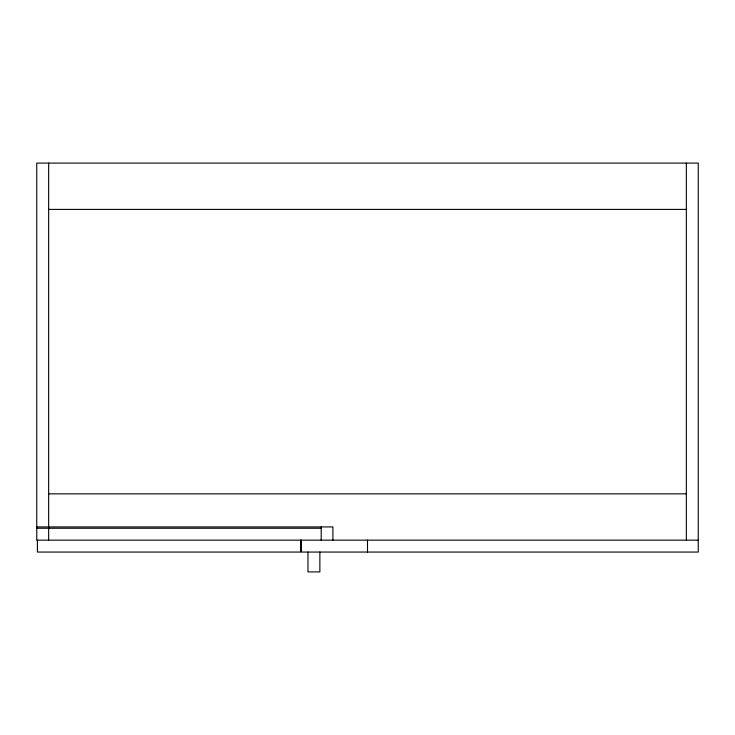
<?xml version="1.0" encoding="UTF-8"?>
<svg xmlns="http://www.w3.org/2000/svg" width="735" height="735" viewBox="0 0 735 735"><rect width="100%" height="100%" fill="white"/><g stroke="black" fill="none" stroke-linecap="round" stroke-linejoin="round"><path stroke-width="1.1" d="M48.657 209.401L686.343 209.401M48.657 493.846L686.343 493.846M36.75 526.921L332.909 526.921L332.909 540.151M36.75 528.245L321.195 528.245M698.25 540.151L36.75 540.151L36.75 163.096L698.25 163.096L698.25 552.058L301.35 552.058L301.35 540.151M686.343 163.096L686.343 540.151M367.5 540.151L367.5 552.058M321.195 526.921L321.195 540.151M319.872 552.058L319.872 571.904L307.965 571.904L307.965 552.058M300.688 540.151L300.688 552.058L37.411 552.058L37.411 540.151M48.657 163.096L48.657 540.151"/></g></svg>
